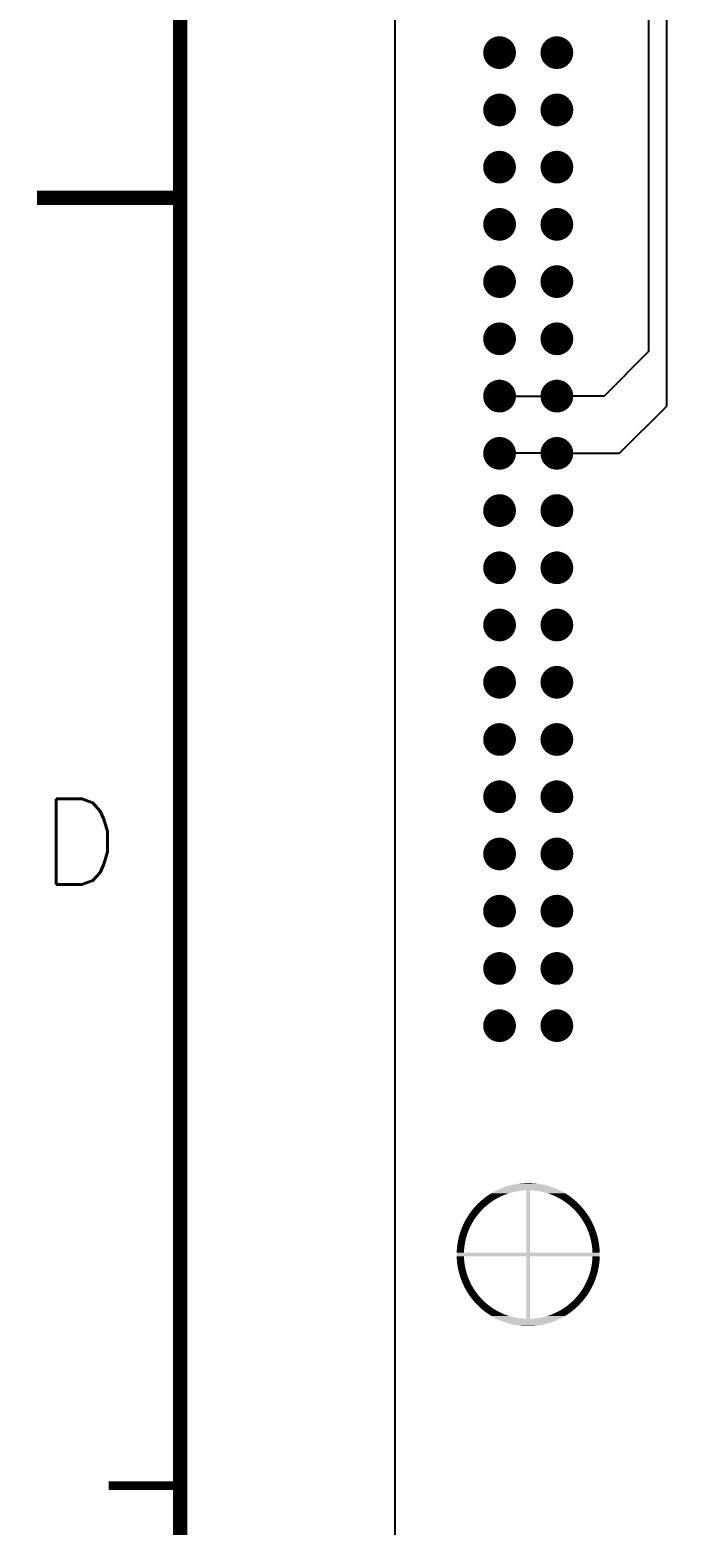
# Model space of a CAD drawing. Extents: x 295 to 953, y 10 to 290.
# Drawn here: x 486.7 to 509.7, y 103.6 to 155.9 of the extents above; entities that cross this region are included whole.
import ezdxf
from ezdxf.enums import TextEntityAlignment as Align

# ---------------------------------------------------------------- set-up
doc = ezdxf.new("R2010")
doc.units = 0
doc.header["$LTSCALE"] = 5
doc.header["$MEASUREMENT"] = 0
doc.layers.get('0').update_dxf_attribs({"linetype": 'CONTINUOUS', "lineweight": 25})
for name, color, linetype in [('DV-ABPB-A4_IN1', 4, 'CONTINUOUS'), ('문자', 4, 'CONTINUOUS'), ('테두리', 3, 'CONTINUOUS')]:
    doc.layers.add(name, color=color, linetype=linetype)
doc.styles.get("Standard").update_dxf_attribs({"font": 'simplex.shx'})

# ---------------------------------------------------------------- blocks, each defined once
blk = doc.blocks.new('C')
at = {"layer": '테두리'}
for points, const_width in [([(15, 285), (15, 15), (405, 15), (405, 285), (15, 285)], 0.5), ([(10, 150), (15, 150)], 0.5), ([(12.5, 105), (15, 105)], 0.3)]:
    blk.add_lwpolyline(points, dxfattribs=dict(at, const_width=const_width))
at = {"layer": '문자'}
blk.add_text('D', height=3, dxfattribs=at).set_placement((11.5, 127.5), align=Align.MIDDLE)

msp = doc.modelspace()

# ---------------------------------------------------------------- linework, layer by layer
at = {"color": 7, "const_width": 0.572}
for points in [[(502.852, 155.073, 1), (503.423, 155.073, 1)], [(504.853, 155.073, 1), (505.425, 155.073, 1)], [(502.852, 153.071, 1), (503.423, 153.071, 1)], [(504.853, 153.071, 1), (505.425, 153.071, 1)], [(502.852, 151.072, 1), (503.423, 151.072, 1)], [(504.853, 151.072, 1), (505.425, 151.072, 1)], [(502.852, 149.073, 1), (503.423, 149.073, 1)], [(504.853, 149.073, 1), (505.425, 149.073, 1)], [(502.852, 147.072, 1), (503.423, 147.072, 1)], [(504.853, 147.072, 1), (505.425, 147.072, 1)], [(502.852, 145.073, 1), (503.423, 145.073, 1)], [(504.853, 145.073, 1), (505.425, 145.073, 1)], [(502.852, 143.071, 1), (503.423, 143.071, 1)], [(504.853, 143.071, 1), (505.425, 143.071, 1)], [(502.852, 141.072, 1), (503.423, 141.072, 1)], [(504.853, 141.072, 1), (505.425, 141.072, 1)], [(502.852, 139.071, 1), (503.423, 139.071, 1)], [(504.853, 139.071, 1), (505.425, 139.071, 1)], [(502.852, 137.072, 1), (503.423, 137.072, 1)], [(504.853, 137.072, 1), (505.425, 137.072, 1)], [(502.852, 135.073, 1), (503.423, 135.073, 1)], [(504.853, 135.073, 1), (505.425, 135.073, 1)], [(502.852, 133.071, 1), (503.423, 133.071, 1)], [(504.853, 133.071, 1), (505.425, 133.071, 1)], [(502.852, 131.072, 1), (503.423, 131.072, 1)], [(504.853, 131.072, 1), (505.425, 131.072, 1)], [(502.852, 129.071, 1), (503.423, 129.071, 1)], [(504.853, 129.071, 1), (505.425, 129.071, 1)], [(502.852, 127.072, 1), (503.423, 127.072, 1)], [(504.853, 127.072, 1), (505.425, 127.072, 1)], [(502.852, 125.073, 1), (503.423, 125.073, 1)], [(504.853, 125.073, 1), (505.425, 125.073, 1)], [(502.852, 123.071, 1), (503.423, 123.071, 1)], [(504.853, 123.071, 1), (505.425, 123.071, 1)], [(502.852, 121.072, 1), (503.423, 121.072, 1)], [(504.853, 121.072, 1), (505.425, 121.072, 1)]]:
    msp.add_lwpolyline(points, format="xyb", close=True, dxfattribs=at)
at = {"color": 7}
for points in [[(503.429, 115.469), (503.442, 115.473), (504.849, 115.469), (504.834, 115.473)], [(503.442, 115.473), (503.497, 115.488), (504.834, 115.473), (504.78, 115.488)], [(503.497, 115.488), (503.511, 115.492), (504.78, 115.488), (504.765, 115.492)], [(503.511, 115.492), (503.567, 115.506), (504.765, 115.492), (504.711, 115.506)], [(503.567, 115.506), (503.58, 115.509), (504.711, 115.506), (504.696, 115.509)], [(503.58, 115.509), (503.636, 115.521), (504.696, 115.509), (504.641, 115.521)], [(503.636, 115.521), (503.65, 115.524), (504.641, 115.521), (504.626, 115.524)], [(503.65, 115.524), (503.706, 115.534), (504.626, 115.524), (504.571, 115.534)], [(503.706, 115.534), (503.72, 115.537), (504.571, 115.534), (504.556, 115.537)], [(503.72, 115.537), (503.777, 115.546), (504.556, 115.537), (504.501, 115.546)], [(503.777, 115.546), (503.791, 115.548), (504.501, 115.546), (504.485, 115.548)], [(503.791, 115.548), (503.848, 115.555), (504.485, 115.548), (504.43, 115.555)], [(503.848, 115.555), (503.861, 115.557), (504.43, 115.555), (504.414, 115.557)], [(503.861, 115.557), (503.919, 115.562), (504.414, 115.557), (504.359, 115.562)], [(503.919, 115.562), (503.932, 115.563), (504.359, 115.562), (504.342, 115.563)], [(503.932, 115.563), (503.991, 115.567), (504.342, 115.563), (504.288, 115.567)], [(503.991, 115.567), (504.003, 115.568), (504.288, 115.567), (504.27, 115.568)], [(504.003, 115.568), (504.064, 115.571), (504.27, 115.568), (504.217, 115.571)], [(504.064, 115.571), (504.075, 115.571), (504.217, 115.571), (504.193, 115.571)], [(504.075, 115.571), (504.146, 115.572), (504.193, 115.571), (504.146, 115.572)], [(502.461, 114.926), (502.503, 114.963), (502.87, 114.926), (502.927, 114.963)], [(502.503, 114.963), (502.509, 114.968), (502.927, 114.963), (502.935, 114.968)], [(502.509, 114.968), (502.546, 114.999), (502.935, 114.968), (502.984, 114.999)], [(502.546, 114.999), (502.564, 115.014), (502.984, 114.999), (503.01, 115.014)], [(502.564, 115.014), (502.588, 115.033), (503.01, 115.014), (503.043, 115.033)], [(502.588, 115.033), (502.62, 115.058), (503.043, 115.033), (503.09, 115.058)], [(502.62, 115.058), (502.629, 115.065), (503.09, 115.058), (503.102, 115.065)], [(502.629, 115.065), (502.67, 115.095), (503.102, 115.065), (503.163, 115.095)], [(502.67, 115.095), (502.677, 115.1), (503.163, 115.095), (503.174, 115.1)], [(502.677, 115.1), (502.71, 115.123), (503.174, 115.1), (503.224, 115.123)], [(502.71, 115.123), (502.735, 115.141), (503.224, 115.123), (503.266, 115.141)], [(502.735, 115.141), (502.749, 115.15), (503.266, 115.141), (503.286, 115.15)], [(502.749, 115.15), (502.786, 115.175), (503.286, 115.15), (503.349, 115.175)], [(502.786, 115.175), (502.795, 115.18), (503.349, 115.175), (503.365, 115.18)], [(502.795, 115.18), (502.823, 115.197), (503.365, 115.18), (503.413, 115.197)], [(502.823, 115.197), (502.856, 115.218), (503.413, 115.197), (503.475, 115.218)], [(502.856, 115.218), (502.889, 115.237), (503.477, 115.218), (503.542, 115.237)], [(502.856, 115.218), (502.856, 115.218), (503.475, 115.218), (503.477, 115.218)], [(502.889, 115.237), (502.917, 115.254), (503.542, 115.237), (503.604, 115.254)], [(502.917, 115.254), (502.919, 115.254), (503.604, 115.254), (503.607, 115.254)], [(502.919, 115.254), (502.946, 115.269), (503.607, 115.254), (503.673, 115.269)], [(502.946, 115.269), (502.97, 115.282), (503.673, 115.269), (503.739, 115.282)], [(502.97, 115.282), (502.98, 115.287), (503.739, 115.282), (503.771, 115.287)], [(502.98, 115.287), (502.991, 115.293), (503.771, 115.287), (503.806, 115.293)], [(502.991, 115.293), (503.009, 115.302), (503.806, 115.293), (503.873, 115.302)], [(503.009, 115.302), (503.023, 115.309), (503.873, 115.302), (503.94, 115.309)], [(503.023, 115.309), (503.033, 115.314), (503.94, 115.309), (504.007, 115.314)], [(503.033, 115.314), (503.039, 115.317), (504.007, 115.314), (504.075, 115.317)], [(503.039, 115.317), (503.044, 115.32), (505.238, 115.317), (505.233, 115.32)], [(503.044, 115.32), (503.095, 115.344), (505.233, 115.32), (505.182, 115.344)], [(503.095, 115.344), (503.108, 115.35), (505.182, 115.344), (505.168, 115.35)], [(503.108, 115.35), (503.16, 115.373), (505.168, 115.35), (505.117, 115.373)], [(503.16, 115.373), (503.174, 115.378), (505.117, 115.373), (505.103, 115.378)], [(503.174, 115.378), (503.226, 115.4), (505.103, 115.378), (505.051, 115.4)], [(503.226, 115.4), (503.24, 115.405), (505.051, 115.4), (505.037, 115.405)], [(503.24, 115.405), (503.293, 115.425), (505.037, 115.405), (504.984, 115.425)], [(503.293, 115.425), (503.307, 115.43), (504.984, 115.425), (504.97, 115.43)], [(503.307, 115.43), (503.361, 115.448), (504.97, 115.43), (504.917, 115.448)], [(503.361, 115.448), (503.374, 115.452), (504.917, 115.448), (504.902, 115.452)], [(503.374, 115.452), (503.429, 115.469), (504.902, 115.452), (504.849, 115.469)], [(504.075, 113.135), (504.075, 115.317), (504.202, 113.135), (504.202, 115.317)], [(504.226, 115.316), (504.202, 115.317), (505.24, 115.316), (505.238, 115.317)], [(504.285, 115.313), (504.226, 115.316), (505.246, 115.313), (505.24, 115.316)], [(504.293, 115.313), (504.285, 115.313), (505.247, 115.313), (505.246, 115.313)], [(504.36, 115.307), (504.293, 115.313), (505.258, 115.307), (505.247, 115.313)], [(504.428, 115.299), (504.36, 115.307), (505.273, 115.299), (505.258, 115.307)], [(504.494, 115.29), (504.428, 115.299), (505.292, 115.29), (505.273, 115.299)], [(504.546, 115.281), (504.494, 115.29), (505.31, 115.281), (505.292, 115.29)], [(504.561, 115.278), (504.546, 115.281), (505.315, 115.278), (505.31, 115.281)], [(504.627, 115.264), (504.561, 115.278), (505.34, 115.264), (505.315, 115.278)], [(504.693, 115.249), (504.627, 115.264), (505.368, 115.249), (505.34, 115.264)], [(504.701, 115.246), (504.693, 115.249), (505.372, 115.246), (505.368, 115.249)], [(504.758, 115.231), (504.701, 115.246), (505.399, 115.231), (505.372, 115.246)], [(504.823, 115.211), (504.758, 115.231), (505.432, 115.211), (505.399, 115.231)], [(504.826, 115.21), (504.823, 115.211), (505.434, 115.21), (505.432, 115.211)], [(504.887, 115.19), (504.826, 115.21), (505.467, 115.19), (505.434, 115.21)], [(504.933, 115.172), (504.887, 115.19), (505.494, 115.172), (505.467, 115.19)], [(504.95, 115.166), (504.933, 115.172), (505.504, 115.166), (505.494, 115.172)], [(505.013, 115.141), (504.95, 115.166), (505.542, 115.141), (505.504, 115.166)], [(505.031, 115.133), (505.013, 115.141), (505.554, 115.133), (505.542, 115.141)], [(505.075, 115.114), (505.031, 115.133), (505.581, 115.114), (505.554, 115.133)], [(505.12, 115.092), (505.075, 115.114), (505.612, 115.092), (505.581, 115.114)], [(505.136, 115.085), (505.12, 115.092), (505.621, 115.085), (505.612, 115.092)], [(505.196, 115.054), (505.136, 115.085), (505.663, 115.054), (505.621, 115.085)], [(505.204, 115.049), (505.196, 115.054), (505.669, 115.049), (505.663, 115.054)], [(505.255, 115.021), (505.204, 115.049), (505.704, 115.021), (505.669, 115.049)], [(505.283, 115.005), (505.255, 115.021), (505.725, 115.005), (505.704, 115.021)], [(505.313, 114.987), (505.283, 115.005), (505.746, 114.987), (505.725, 115.005)], [(505.357, 114.959), (505.313, 114.987), (505.779, 114.959), (505.746, 114.987)], [(505.37, 114.95), (505.357, 114.959), (505.788, 114.95), (505.779, 114.959)], [(505.426, 114.913), (505.37, 114.95), (505.831, 114.913), (505.788, 114.95)], [(502.029, 114.414), (502.041, 114.433), (502.337, 114.414), (502.352, 114.433)], [(502.041, 114.433), (502.064, 114.467), (502.352, 114.433), (502.378, 114.467)], [(502.064, 114.467), (502.081, 114.493), (502.378, 114.467), (502.399, 114.493)], [(502.081, 114.493), (502.1, 114.519), (502.399, 114.493), (502.421, 114.519)], [(502.1, 114.519), (502.122, 114.551), (502.421, 114.519), (502.448, 114.551)], [(502.122, 114.551), (502.137, 114.57), (502.448, 114.551), (502.465, 114.57)], [(502.137, 114.57), (502.165, 114.608), (502.465, 114.57), (502.499, 114.608)], [(502.165, 114.608), (502.175, 114.62), (502.499, 114.608), (502.511, 114.62)], [(502.175, 114.62), (502.21, 114.663), (502.511, 114.62), (502.553, 114.663)], [(502.21, 114.663), (502.214, 114.668), (502.553, 114.663), (502.558, 114.668)], [(502.214, 114.668), (502.254, 114.715), (502.558, 114.668), (502.607, 114.715)], [(502.254, 114.715), (502.256, 114.718), (502.607, 114.715), (502.61, 114.718)], [(502.256, 114.718), (502.295, 114.76), (502.61, 114.718), (502.657, 114.76)], [(502.295, 114.76), (502.304, 114.77), (502.657, 114.76), (502.669, 114.77)], [(502.304, 114.77), (502.336, 114.804), (502.669, 114.77), (502.709, 114.804)], [(502.336, 114.804), (502.353, 114.822), (502.709, 114.804), (502.731, 114.822)], [(502.353, 114.822), (502.377, 114.846), (502.731, 114.822), (502.761, 114.846)], [(502.377, 114.846), (502.404, 114.872), (502.761, 114.846), (502.796, 114.872)], [(502.404, 114.872), (502.419, 114.887), (502.796, 114.872), (502.815, 114.887)], [(502.419, 114.887), (502.456, 114.921), (502.815, 114.887), (502.863, 114.921)], [(502.456, 114.921), (502.461, 114.926), (502.863, 114.921), (502.87, 114.926)], [(505.428, 114.911), (505.426, 114.913), (505.832, 114.911), (505.831, 114.913)], [(505.481, 114.873), (505.428, 114.911), (505.872, 114.873), (505.832, 114.911)], [(505.495, 114.862), (505.481, 114.873), (505.884, 114.862), (505.872, 114.873)], [(505.534, 114.832), (505.495, 114.862), (505.914, 114.832), (505.884, 114.862)], [(505.559, 114.812), (505.534, 114.832), (505.934, 114.812), (505.914, 114.832)], [(505.587, 114.789), (505.559, 114.812), (505.955, 114.789), (505.934, 114.812)], [(505.62, 114.76), (505.587, 114.789), (505.983, 114.76), (505.955, 114.789)], [(505.638, 114.745), (505.62, 114.76), (505.996, 114.745), (505.983, 114.76)], [(505.679, 114.706), (505.638, 114.745), (506.03, 114.706), (505.996, 114.745)], [(505.687, 114.699), (505.679, 114.706), (506.037, 114.699), (506.03, 114.706)], [(505.735, 114.652), (505.687, 114.699), (506.076, 114.652), (506.037, 114.699)], [(505.782, 114.603), (505.735, 114.652), (506.115, 114.603), (506.077, 114.652)], [(505.735, 114.652), (505.735, 114.652), (506.077, 114.652), (506.076, 114.652)], [(505.788, 114.596), (505.782, 114.603), (506.121, 114.596), (506.115, 114.603)], [(505.828, 114.553), (505.788, 114.596), (506.153, 114.553), (506.121, 114.596)], [(505.839, 114.539), (505.828, 114.553), (506.163, 114.539), (506.153, 114.553)], [(505.871, 114.501), (505.839, 114.539), (506.19, 114.501), (506.163, 114.539)], [(505.888, 114.48), (505.871, 114.501), (506.204, 114.48), (506.19, 114.501)], [(505.914, 114.448), (505.888, 114.48), (506.225, 114.448), (506.204, 114.48)], [(505.934, 114.421), (505.914, 114.448), (506.244, 114.421), (506.225, 114.448)], [(501.773, 113.883), (501.788, 113.924), (502.044, 113.883), (502.06, 113.924)], [(501.788, 113.924), (501.796, 113.946), (502.06, 113.924), (502.069, 113.946)], [(501.796, 113.946), (501.813, 113.991), (502.069, 113.946), (502.089, 113.991)], [(501.813, 113.991), (501.82, 114.007), (502.089, 113.991), (502.096, 114.007)], [(501.82, 114.007), (501.84, 114.057), (502.096, 114.007), (502.12, 114.057)], [(501.84, 114.057), (501.845, 114.068), (502.12, 114.057), (502.125, 114.068)], [(501.845, 114.068), (501.869, 114.122), (502.125, 114.068), (502.153, 114.122)], [(501.869, 114.122), (501.872, 114.128), (502.153, 114.122), (502.156, 114.128)], [(501.872, 114.128), (501.9, 114.186), (502.156, 114.128), (502.188, 114.186)], [(501.9, 114.186), (501.901, 114.188), (502.188, 114.186), (502.189, 114.188)], [(501.901, 114.188), (501.931, 114.246), (502.189, 114.188), (502.223, 114.246)], [(501.931, 114.246), (501.933, 114.249), (502.223, 114.246), (502.225, 114.249)], [(501.933, 114.249), (501.962, 114.303), (502.225, 114.249), (502.259, 114.303)], [(501.962, 114.303), (501.967, 114.312), (502.259, 114.303), (502.265, 114.312)], [(501.967, 114.312), (501.995, 114.359), (502.265, 114.312), (502.297, 114.359)], [(501.995, 114.359), (502.003, 114.373), (502.297, 114.359), (502.308, 114.373)], [(502.003, 114.373), (502.029, 114.414), (502.308, 114.373), (502.337, 114.414)], [(505.954, 114.394), (505.934, 114.421), (506.26, 114.394), (506.244, 114.421)], [(505.978, 114.36), (505.954, 114.394), (506.281, 114.36), (506.26, 114.394)], [(505.993, 114.339), (505.978, 114.36), (506.294, 114.339), (506.281, 114.36)], [(506.02, 114.299), (505.993, 114.339), (506.317, 114.299), (506.294, 114.339)], [(506.03, 114.283), (506.02, 114.299), (506.326, 114.283), (506.317, 114.299)], [(506.059, 114.236), (506.03, 114.283), (506.351, 114.236), (506.326, 114.283)], [(506.066, 114.226), (506.059, 114.236), (506.357, 114.226), (506.351, 114.236)], [(506.096, 114.173), (506.066, 114.226), (506.383, 114.173), (506.357, 114.226)], [(506.1, 114.167), (506.096, 114.173), (506.386, 114.167), (506.383, 114.173)], [(506.131, 114.108), (506.1, 114.167), (506.414, 114.108), (506.386, 114.167)], [(506.162, 114.047), (506.132, 114.108), (506.441, 114.047), (506.414, 114.108)], [(506.164, 114.043), (506.162, 114.047), (506.443, 114.043), (506.441, 114.047)], [(506.191, 113.986), (506.164, 114.043), (506.466, 113.986), (506.443, 114.043)], [(506.194, 113.977), (506.191, 113.986), (506.469, 113.977), (506.466, 113.986)], [(506.217, 113.924), (506.194, 113.977), (506.489, 113.924), (506.469, 113.977)], [(506.222, 113.91), (506.217, 113.924), (506.494, 113.91), (506.489, 113.924)], [(506.242, 113.861), (506.222, 113.91), (506.511, 113.861), (506.494, 113.91)], [(501.656, 113.371), (501.663, 113.427), (501.912, 113.371), (501.92, 113.427)], [(501.663, 113.427), (501.665, 113.441), (501.92, 113.427), (501.923, 113.441)], [(501.665, 113.441), (501.674, 113.494), (501.923, 113.441), (501.932, 113.494)], [(501.674, 113.494), (501.677, 113.511), (501.932, 113.494), (501.936, 113.511)], [(501.677, 113.511), (501.686, 113.56), (501.936, 113.511), (501.946, 113.56)], [(501.686, 113.56), (501.69, 113.581), (501.946, 113.56), (501.951, 113.581)], [(501.69, 113.581), (501.7, 113.626), (501.951, 113.581), (501.961, 113.626)], [(501.7, 113.626), (501.706, 113.651), (501.961, 113.626), (501.968, 113.651)], [(501.706, 113.651), (501.716, 113.691), (501.968, 113.651), (501.979, 113.691)], [(501.716, 113.691), (501.723, 113.72), (501.979, 113.691), (501.988, 113.72)], [(501.723, 113.72), (501.734, 113.756), (501.988, 113.72), (501.999, 113.756)], [(501.734, 113.756), (501.743, 113.789), (501.999, 113.756), (502.01, 113.789)], [(501.743, 113.789), (501.753, 113.82), (502.01, 113.789), (502.02, 113.82)], [(501.753, 113.82), (501.764, 113.857), (502.02, 113.82), (502.034, 113.857)], [(501.764, 113.857), (501.773, 113.883), (502.034, 113.857), (502.044, 113.883)], [(506.248, 113.843), (506.242, 113.861), (506.517, 113.843), (506.511, 113.861)], [(506.265, 113.797), (506.248, 113.843), (506.531, 113.797), (506.517, 113.843)], [(506.272, 113.775), (506.265, 113.797), (506.538, 113.775), (506.531, 113.797)], [(506.285, 113.733), (506.272, 113.775), (506.55, 113.733), (506.538, 113.775)], [(506.293, 113.706), (506.285, 113.733), (506.557, 113.706), (506.55, 113.733)], [(506.304, 113.668), (506.293, 113.706), (506.567, 113.668), (506.557, 113.706)], [(506.313, 113.637), (506.304, 113.668), (506.574, 113.637), (506.567, 113.668)], [(506.321, 113.603), (506.313, 113.637), (506.582, 113.603), (506.574, 113.637)], [(506.329, 113.567), (506.321, 113.603), (506.589, 113.567), (506.582, 113.603)], [(506.336, 113.537), (506.329, 113.567), (506.595, 113.537), (506.589, 113.567)], [(506.344, 113.497), (506.336, 113.537), (506.603, 113.497), (506.595, 113.537)], [(506.349, 113.471), (506.344, 113.497), (506.607, 113.471), (506.603, 113.497)], [(506.357, 113.427), (506.349, 113.471), (506.614, 113.427), (506.607, 113.471)], [(506.36, 113.404), (506.357, 113.427), (506.617, 113.404), (506.614, 113.427)], [(506.367, 113.356), (506.36, 113.404), (506.623, 113.356), (506.617, 113.404)], [(501.638, 113.086), (501.639, 113.135), (506.639, 113.086), (506.638, 113.135)], [(501.638, 113.071), (501.638, 113.086), (506.639, 113.071), (506.639, 113.086)], [(501.638, 113.057), (501.638, 113.071), (506.639, 113.057), (506.639, 113.071)], [(501.639, 113.008), (501.638, 113.057), (506.638, 113.008), (506.639, 113.057)], [(501.639, 113.158), (501.643, 113.226), (501.894, 113.158), (501.897, 113.226)], [(501.639, 113.157), (501.639, 113.158), (501.893, 113.157), (501.894, 113.158)], [(501.639, 113.135), (501.639, 113.157), (501.893, 113.135), (501.893, 113.157)], [(501.639, 113), (501.639, 113.008), (501.893, 113), (501.893, 113.008)], [(501.641, 112.94), (501.639, 113), (501.896, 112.94), (501.893, 113)], [(501.642, 112.929), (501.641, 112.94), (501.896, 112.929), (501.896, 112.94)], [(501.646, 112.873), (501.642, 112.929), (501.901, 112.873), (501.896, 112.929)], [(501.643, 113.229), (501.648, 113.293), (501.897, 113.229), (501.903, 113.293)], [(501.643, 113.226), (501.643, 113.229), (501.897, 113.226), (501.897, 113.229)], [(501.647, 112.858), (501.646, 112.873), (501.902, 112.858), (501.901, 112.873)], [(501.652, 112.806), (501.647, 112.858), (501.908, 112.806), (501.902, 112.858)], [(501.648, 113.3), (501.655, 113.36), (501.904, 113.3), (501.91, 113.36)], [(501.648, 113.293), (501.648, 113.3), (501.903, 113.293), (501.904, 113.3)], [(501.655, 113.36), (501.656, 113.371), (501.91, 113.36), (501.912, 113.371)], [(504.075, 110.826), (504.075, 113.008), (504.202, 110.826), (504.202, 113.008)], [(506.369, 113.337), (506.367, 113.356), (506.625, 113.337), (506.623, 113.356)], [(506.375, 113.285), (506.369, 113.337), (506.63, 113.285), (506.625, 113.337)], [(506.374, 112.849), (506.38, 112.914), (506.629, 112.849), (506.634, 112.914)], [(506.376, 113.27), (506.375, 113.285), (506.631, 113.27), (506.63, 113.285)], [(506.38, 113.214), (506.376, 113.27), (506.635, 113.214), (506.631, 113.27)], [(506.381, 113.202), (506.38, 113.214), (506.636, 113.202), (506.635, 113.214)], [(506.38, 112.917), (506.383, 112.984), (506.634, 112.917), (506.638, 112.984)], [(506.38, 112.914), (506.38, 112.917), (506.634, 112.914), (506.634, 112.917)], [(506.384, 113.143), (506.381, 113.202), (506.638, 113.143), (506.636, 113.202)], [(506.383, 112.985), (506.384, 113.008), (506.638, 112.985), (506.638, 113.008)], [(506.383, 112.984), (506.383, 112.985), (506.638, 112.984), (506.638, 112.985)], [(506.384, 113.135), (506.384, 113.143), (506.638, 113.135), (506.638, 113.143)], [(501.654, 112.787), (501.652, 112.806), (501.91, 112.787), (501.908, 112.806)], [(501.66, 112.739), (501.654, 112.787), (501.917, 112.739), (501.91, 112.787)], [(501.663, 112.716), (501.66, 112.739), (501.92, 112.716), (501.917, 112.739)], [(501.67, 112.672), (501.663, 112.716), (501.928, 112.672), (501.92, 112.716)], [(501.674, 112.646), (501.67, 112.672), (501.933, 112.646), (501.928, 112.672)], [(501.682, 112.606), (501.674, 112.646), (501.941, 112.606), (501.933, 112.646)], [(501.687, 112.576), (501.682, 112.606), (501.947, 112.576), (501.941, 112.606)], [(501.695, 112.54), (501.687, 112.576), (501.956, 112.54), (501.947, 112.576)], [(501.703, 112.506), (501.695, 112.54), (501.964, 112.506), (501.956, 112.54)], [(501.71, 112.475), (501.703, 112.506), (501.973, 112.475), (501.964, 112.506)], [(501.72, 112.437), (501.71, 112.475), (501.984, 112.437), (501.973, 112.475)], [(501.727, 112.41), (501.72, 112.437), (501.991, 112.41), (501.984, 112.437)], [(501.739, 112.368), (501.727, 112.41), (502.005, 112.368), (501.991, 112.41)], [(501.746, 112.345), (501.739, 112.368), (502.012, 112.345), (502.005, 112.368)], [(501.76, 112.3), (501.746, 112.345), (502.029, 112.3), (502.012, 112.345)], [(506.257, 112.323), (506.267, 112.354), (506.524, 112.323), (506.534, 112.354)], [(506.267, 112.354), (506.278, 112.387), (506.534, 112.354), (506.543, 112.387)], [(506.278, 112.387), (506.289, 112.423), (506.543, 112.387), (506.553, 112.423)], [(506.289, 112.423), (506.298, 112.452), (506.553, 112.423), (506.561, 112.452)], [(506.298, 112.452), (506.309, 112.492), (506.561, 112.452), (506.571, 112.492)], [(506.309, 112.492), (506.316, 112.517), (506.571, 112.492), (506.577, 112.517)], [(506.316, 112.517), (506.326, 112.561), (506.577, 112.517), (506.586, 112.561)], [(506.326, 112.561), (506.331, 112.583), (506.586, 112.561), (506.591, 112.583)], [(506.331, 112.583), (506.341, 112.631), (506.591, 112.583), (506.6, 112.631)], [(506.341, 112.631), (506.345, 112.649), (506.6, 112.631), (506.603, 112.649)], [(506.345, 112.649), (506.354, 112.702), (506.603, 112.649), (506.612, 112.702)], [(506.354, 112.702), (506.357, 112.715), (506.612, 112.702), (506.613, 112.715)], [(506.357, 112.715), (506.365, 112.772), (506.613, 112.715), (506.621, 112.772)], [(506.365, 112.772), (506.366, 112.782), (506.621, 112.772), (506.622, 112.782)], [(506.366, 112.782), (506.373, 112.843), (506.622, 112.782), (506.629, 112.843)], [(506.373, 112.843), (506.374, 112.849), (506.629, 112.843), (506.629, 112.849)], [(501.766, 112.282), (501.76, 112.3), (502.035, 112.282), (502.029, 112.3)], [(501.783, 112.233), (501.766, 112.282), (502.054, 112.233), (502.035, 112.282)], [(501.788, 112.219), (501.783, 112.233), (502.06, 112.219), (502.054, 112.233)], [(501.808, 112.166), (501.788, 112.219), (502.083, 112.166), (502.06, 112.219)], [(501.811, 112.157), (501.808, 112.166), (502.086, 112.157), (502.083, 112.166)], [(501.834, 112.1), (501.811, 112.157), (502.113, 112.1), (502.086, 112.157)], [(501.836, 112.096), (501.834, 112.1), (502.115, 112.096), (502.113, 112.1)], [(501.863, 112.035), (501.836, 112.096), (502.145, 112.035), (502.115, 112.096)], [(501.863, 112.034), (501.863, 112.035), (502.145, 112.034), (502.145, 112.035)], [(501.891, 111.976), (501.863, 112.034), (502.177, 111.976), (502.145, 112.034)], [(501.893, 111.97), (501.891, 111.976), (502.18, 111.97), (502.177, 111.976)], [(501.92, 111.917), (501.893, 111.97), (502.211, 111.917), (502.18, 111.97)], [(501.926, 111.906), (501.92, 111.917), (502.218, 111.906), (502.211, 111.917)], [(501.951, 111.86), (501.926, 111.906), (502.247, 111.86), (502.218, 111.906)], [(501.96, 111.844), (501.951, 111.86), (502.257, 111.844), (502.247, 111.86)], [(501.983, 111.803), (501.96, 111.844), (502.284, 111.803), (502.257, 111.844)], [(505.98, 111.784), (506.011, 111.831), (506.282, 111.784), (506.31, 111.831)], [(506.011, 111.831), (506.018, 111.84), (506.31, 111.831), (506.315, 111.84)], [(506.018, 111.84), (506.051, 111.893), (506.315, 111.84), (506.344, 111.893)], [(506.051, 111.893), (506.054, 111.897), (506.344, 111.893), (506.346, 111.897)], [(506.054, 111.897), (506.088, 111.955), (506.346, 111.897), (506.376, 111.955)], [(506.088, 111.955), (506.089, 111.957), (506.376, 111.955), (506.377, 111.957)], [(506.089, 111.957), (506.121, 112.014), (506.377, 111.957), (506.405, 112.014)], [(506.121, 112.014), (506.124, 112.021), (506.405, 112.014), (506.408, 112.021)], [(506.124, 112.021), (506.152, 112.074), (506.408, 112.021), (506.432, 112.074)], [(506.152, 112.074), (506.157, 112.086), (506.432, 112.074), (506.437, 112.086)], [(506.157, 112.086), (506.181, 112.135), (506.437, 112.086), (506.457, 112.135)], [(506.181, 112.135), (506.188, 112.152), (506.457, 112.135), (506.464, 112.152)], [(506.188, 112.152), (506.208, 112.197), (506.464, 112.152), (506.481, 112.197)], [(506.208, 112.197), (506.217, 112.219), (506.481, 112.197), (506.489, 112.219)], [(506.217, 112.219), (506.233, 112.26), (506.489, 112.219), (506.503, 112.26)], [(506.233, 112.26), (506.243, 112.286), (506.503, 112.26), (506.513, 112.286)], [(506.243, 112.286), (506.257, 112.323), (506.513, 112.286), (506.524, 112.323)], [(501.996, 111.782), (501.983, 111.803), (502.299, 111.782), (502.284, 111.803)], [(502.017, 111.748), (501.996, 111.782), (502.323, 111.748), (502.299, 111.782)], [(502.033, 111.722), (502.017, 111.748), (502.343, 111.722), (502.323, 111.748)], [(502.052, 111.694), (502.033, 111.722), (502.363, 111.694), (502.343, 111.722)], [(502.073, 111.662), (502.052, 111.694), (502.389, 111.662), (502.363, 111.694)], [(502.087, 111.641), (502.073, 111.662), (502.406, 111.641), (502.389, 111.662)], [(502.114, 111.604), (502.087, 111.641), (502.438, 111.604), (502.406, 111.641)], [(502.124, 111.59), (502.114, 111.604), (502.449, 111.59), (502.438, 111.604)], [(502.156, 111.547), (502.124, 111.59), (502.488, 111.547), (502.449, 111.59)], [(502.162, 111.54), (502.156, 111.547), (502.495, 111.54), (502.488, 111.547)], [(502.2, 111.491), (502.162, 111.54), (502.542, 111.491), (502.495, 111.54)], [(502.24, 111.444), (502.201, 111.491), (502.59, 111.444), (502.542, 111.491)], [(502.246, 111.436), (502.24, 111.444), (502.598, 111.436), (502.59, 111.444)], [(502.281, 111.398), (502.246, 111.436), (502.639, 111.398), (502.598, 111.436)], [(502.294, 111.383), (502.281, 111.398), (502.657, 111.383), (502.639, 111.398)], [(502.321, 111.354), (502.294, 111.383), (502.69, 111.354), (502.657, 111.383)], [(502.343, 111.331), (502.321, 111.354), (502.718, 111.331), (502.69, 111.354)], [(502.363, 111.311), (502.343, 111.331), (502.743, 111.311), (502.718, 111.331)], [(502.393, 111.281), (502.363, 111.311), (502.782, 111.281), (502.743, 111.311)], [(505.481, 111.27), (505.516, 111.296), (505.873, 111.27), (505.899, 111.296)], [(505.516, 111.296), (505.546, 111.321), (505.899, 111.296), (505.924, 111.321)], [(505.546, 111.321), (505.568, 111.339), (505.924, 111.321), (505.941, 111.339)], [(505.568, 111.339), (505.608, 111.372), (505.941, 111.339), (505.973, 111.372)], [(505.608, 111.372), (505.62, 111.382), (505.973, 111.372), (505.982, 111.382)], [(505.62, 111.382), (505.667, 111.425), (505.982, 111.382), (506.021, 111.425)], [(505.667, 111.425), (505.67, 111.428), (506.021, 111.425), (506.023, 111.428)], [(505.67, 111.428), (505.719, 111.474), (506.023, 111.428), (506.063, 111.474)], [(505.719, 111.474), (505.724, 111.479), (506.063, 111.474), (506.067, 111.479)], [(505.724, 111.479), (505.766, 111.523), (506.067, 111.479), (506.102, 111.523)], [(505.766, 111.523), (505.778, 111.535), (506.102, 111.523), (506.112, 111.535)], [(505.778, 111.535), (505.812, 111.572), (506.112, 111.535), (506.14, 111.572)], [(505.812, 111.572), (505.829, 111.592), (506.14, 111.572), (506.155, 111.592)], [(505.829, 111.592), (505.856, 111.623), (506.155, 111.592), (506.177, 111.623)], [(505.856, 111.623), (505.878, 111.65), (506.177, 111.623), (506.196, 111.65)], [(505.878, 111.65), (505.899, 111.676), (506.196, 111.65), (506.213, 111.676)], [(505.899, 111.676), (505.925, 111.709), (506.213, 111.676), (506.236, 111.709)], [(505.925, 111.709), (505.94, 111.729), (506.236, 111.709), (506.248, 111.729)], [(505.94, 111.729), (505.969, 111.77), (506.248, 111.729), (506.274, 111.77)], [(505.969, 111.77), (505.98, 111.784), (506.274, 111.77), (506.282, 111.784)], [(502.405, 111.27), (502.393, 111.281), (502.796, 111.27), (502.782, 111.281)], [(502.445, 111.232), (502.405, 111.27), (502.849, 111.232), (502.796, 111.27)], [(502.446, 111.23), (502.445, 111.232), (502.851, 111.23), (502.849, 111.232)], [(502.489, 111.192), (502.446, 111.23), (502.907, 111.192), (502.851, 111.23)], [(502.498, 111.184), (502.489, 111.192), (502.92, 111.184), (502.907, 111.192)], [(502.531, 111.156), (502.498, 111.184), (502.964, 111.156), (502.92, 111.184)], [(502.552, 111.138), (502.531, 111.156), (502.994, 111.138), (502.964, 111.156)], [(502.573, 111.122), (502.552, 111.138), (503.022, 111.122), (502.994, 111.138)], [(502.608, 111.094), (502.573, 111.122), (503.073, 111.094), (503.022, 111.122)], [(502.614, 111.089), (502.608, 111.094), (503.081, 111.089), (503.073, 111.094)], [(502.655, 111.058), (502.614, 111.089), (503.141, 111.058), (503.081, 111.089)], [(502.665, 111.051), (502.655, 111.058), (503.156, 111.051), (503.141, 111.058)], [(502.696, 111.029), (502.665, 111.051), (503.202, 111.029), (503.156, 111.051)], [(502.723, 111.01), (502.696, 111.029), (503.246, 111.01), (503.202, 111.029)], [(502.735, 111.002), (502.723, 111.01), (503.264, 111.002), (503.246, 111.01)], [(502.773, 110.976), (502.735, 111.002), (503.327, 110.976), (503.264, 111.002)], [(502.783, 110.97), (502.773, 110.976), (503.344, 110.97), (503.327, 110.976)], [(502.81, 110.953), (502.783, 110.97), (503.39, 110.953), (503.344, 110.97)], [(502.843, 110.932), (502.81, 110.953), (503.451, 110.932), (503.39, 110.953)], [(502.845, 110.931), (502.843, 110.932), (503.454, 110.931), (503.451, 110.932)], [(502.878, 110.912), (502.845, 110.931), (503.519, 110.912), (503.454, 110.931)], [(502.904, 110.896), (502.878, 110.912), (503.576, 110.896), (503.519, 110.912)], [(502.908, 110.894), (502.904, 110.896), (503.584, 110.894), (503.576, 110.896)], [(502.937, 110.878), (502.908, 110.894), (503.65, 110.878), (503.584, 110.894)], [(502.962, 110.865), (502.937, 110.878), (503.716, 110.865), (503.65, 110.878)], [(502.967, 110.862), (502.962, 110.865), (503.731, 110.862), (503.716, 110.865)], [(502.985, 110.853), (502.967, 110.862), (503.783, 110.853), (503.731, 110.862)], [(503.004, 110.843), (502.985, 110.853), (503.849, 110.843), (503.783, 110.853)], [(503.019, 110.836), (503.004, 110.843), (503.917, 110.836), (503.849, 110.843)], [(503.03, 110.83), (503.019, 110.836), (503.984, 110.83), (503.917, 110.836)], [(503.037, 110.826), (503.03, 110.83), (504.051, 110.826), (503.992, 110.83)], [(503.03, 110.83), (503.03, 110.83), (503.992, 110.83), (503.984, 110.83)], [(503.039, 110.826), (503.037, 110.826), (504.075, 110.826), (504.051, 110.826)], [(503.044, 110.823), (503.039, 110.826), (505.233, 110.823), (505.238, 110.826)], [(503.095, 110.799), (503.044, 110.823), (505.182, 110.799), (505.233, 110.823)], [(503.109, 110.793), (503.095, 110.799), (505.169, 110.793), (505.182, 110.799)], [(503.16, 110.77), (503.109, 110.793), (505.117, 110.77), (505.169, 110.793)], [(503.174, 110.764), (503.16, 110.77), (505.103, 110.764), (505.117, 110.77)], [(504.202, 110.826), (504.269, 110.829), (505.238, 110.826), (505.244, 110.829)], [(504.269, 110.829), (504.337, 110.833), (505.244, 110.829), (505.254, 110.833)], [(504.337, 110.833), (504.404, 110.84), (505.254, 110.833), (505.268, 110.84)], [(504.404, 110.84), (504.471, 110.849), (505.268, 110.84), (505.285, 110.849)], [(504.471, 110.849), (504.506, 110.855), (505.285, 110.849), (505.297, 110.855)], [(504.506, 110.855), (504.538, 110.86), (505.297, 110.855), (505.307, 110.86)], [(504.538, 110.86), (504.604, 110.873), (505.307, 110.86), (505.331, 110.873)], [(504.604, 110.873), (504.67, 110.888), (505.331, 110.873), (505.358, 110.888)], [(504.67, 110.888), (504.672, 110.889), (505.358, 110.888), (505.36, 110.889)], [(504.672, 110.889), (504.735, 110.905), (505.36, 110.889), (505.388, 110.905)], [(504.735, 110.905), (504.8, 110.924), (505.388, 110.905), (505.42, 110.924)], [(504.8, 110.924), (504.802, 110.925), (505.42, 110.924), (505.421, 110.925)], [(504.802, 110.925), (504.864, 110.945), (505.421, 110.925), (505.454, 110.945)], [(504.864, 110.945), (504.912, 110.962), (505.454, 110.945), (505.482, 110.962)], [(504.912, 110.962), (504.928, 110.968), (505.482, 110.962), (505.491, 110.968)], [(504.928, 110.968), (504.991, 110.993), (505.491, 110.968), (505.528, 110.993)], [(504.991, 110.993), (505.011, 111.001), (505.528, 110.993), (505.541, 111.001)], [(505.011, 111.001), (505.053, 111.019), (505.541, 111.001), (505.567, 111.019)], [(505.053, 111.019), (505.102, 111.042), (505.567, 111.019), (505.6, 111.042)], [(505.102, 111.042), (505.114, 111.048), (505.6, 111.042), (505.607, 111.048)], [(505.114, 111.048), (505.175, 111.078), (505.607, 111.048), (505.648, 111.078)], [(505.175, 111.078), (505.187, 111.085), (505.648, 111.078), (505.657, 111.085)], [(505.187, 111.085), (505.234, 111.11), (505.657, 111.085), (505.689, 111.11)], [(505.234, 111.11), (505.267, 111.129), (505.689, 111.11), (505.713, 111.129)], [(505.267, 111.129), (505.293, 111.144), (505.713, 111.129), (505.731, 111.144)], [(505.293, 111.144), (505.342, 111.174), (505.731, 111.144), (505.768, 111.174)], [(505.342, 111.174), (505.35, 111.179), (505.768, 111.174), (505.773, 111.179)], [(505.35, 111.179), (505.406, 111.217), (505.773, 111.179), (505.816, 111.217)], [(505.406, 111.217), (505.413, 111.222), (505.816, 111.217), (505.821, 111.222)], [(505.413, 111.222), (505.462, 111.256), (505.821, 111.222), (505.858, 111.256)], [(505.462, 111.256), (505.481, 111.27), (505.858, 111.256), (505.873, 111.27)], [(503.226, 110.743), (503.174, 110.764), (505.051, 110.743), (505.103, 110.764)], [(503.24, 110.738), (503.226, 110.743), (505.037, 110.738), (505.051, 110.743)], [(503.293, 110.718), (503.24, 110.738), (504.984, 110.718), (505.037, 110.738)], [(503.307, 110.713), (503.293, 110.718), (504.97, 110.713), (504.984, 110.718)], [(503.36, 110.695), (503.307, 110.713), (504.916, 110.695), (504.97, 110.713)], [(503.375, 110.69), (503.36, 110.695), (504.903, 110.69), (504.916, 110.695)], [(503.428, 110.674), (503.375, 110.69), (504.848, 110.674), (504.903, 110.69)], [(503.443, 110.67), (503.428, 110.674), (504.835, 110.67), (504.848, 110.674)], [(503.497, 110.654), (503.443, 110.67), (504.779, 110.654), (504.835, 110.67)], [(503.512, 110.651), (503.497, 110.654), (504.766, 110.651), (504.779, 110.654)], [(503.566, 110.637), (503.512, 110.651), (504.71, 110.637), (504.766, 110.651)], [(503.581, 110.634), (503.566, 110.637), (504.697, 110.634), (504.71, 110.637)], [(503.636, 110.622), (503.581, 110.634), (504.641, 110.622), (504.697, 110.634)], [(503.651, 110.619), (503.636, 110.622), (504.627, 110.619), (504.641, 110.622)], [(503.706, 110.608), (503.651, 110.619), (504.57, 110.608), (504.627, 110.619)], [(503.721, 110.606), (503.706, 110.608), (504.557, 110.606), (504.57, 110.608)], [(503.776, 110.597), (503.721, 110.606), (504.5, 110.597), (504.557, 110.606)], [(503.792, 110.595), (503.776, 110.597), (504.486, 110.595), (504.5, 110.597)], [(503.847, 110.588), (503.792, 110.595), (504.429, 110.588), (504.486, 110.595)], [(503.863, 110.586), (503.847, 110.588), (504.416, 110.586), (504.429, 110.588)], [(503.918, 110.58), (503.863, 110.586), (504.358, 110.58), (504.416, 110.586)], [(503.934, 110.579), (503.918, 110.58), (504.345, 110.579), (504.358, 110.58)], [(503.989, 110.575), (503.934, 110.579), (504.286, 110.575), (504.345, 110.579)], [(504.007, 110.574), (503.989, 110.575), (504.274, 110.574), (504.286, 110.575)], [(504.06, 110.572), (504.007, 110.574), (504.213, 110.572), (504.274, 110.574)], [(504.084, 110.572), (504.06, 110.572), (504.202, 110.572), (504.213, 110.572)], [(504.131, 110.571), (504.084, 110.572), (504.131, 110.571), (504.202, 110.572)]]:
    msp.add_solid(points, dxfattribs=at)
at = {"layer": 'DV-ABPB-A4_IN1', "color": 7}
for p, q in [((499.478, 223.003), (499.478, 98.002)), ((508.345, 180.188), (508.345, 144.628)), ((508.98, 142.723), (508.98, 177.648)), ((508.345, 144.628), (506.788, 143.071)), ((503.138, 143.071), (505.139, 143.071)), ((506.788, 143.071), (505.139, 143.071)), ((507.329, 141.072), (508.98, 142.723)), ((505.139, 141.072), (503.138, 141.072)), ((505.139, 141.072), (507.329, 141.072))]:
    msp.add_line(p, q, dxfattribs=at)

# ---------------------------------------------------------------- block references
msp.add_blockref('C', (476.978, 0))

doc.saveas('drawing.dxf')
